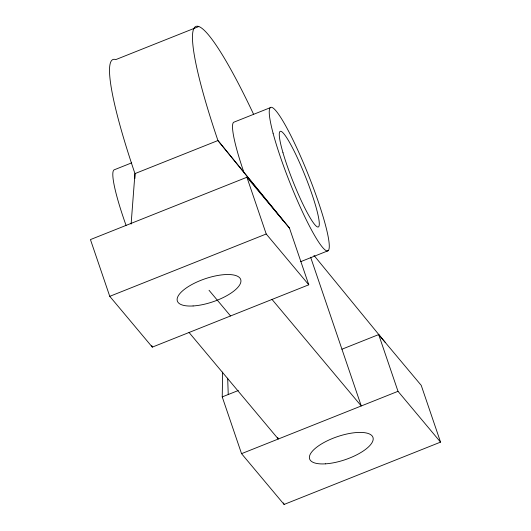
<?xml version="1.0" encoding="UTF-8"?>
<svg xmlns="http://www.w3.org/2000/svg" width="531" height="531" viewBox="0 0 531 531"><rect width="100%" height="100%" fill="white"/><g stroke="black" fill="none" stroke-linecap="round" stroke-linejoin="round"><path stroke-width="0.8" d="M134.881 178.569L134.967 173.604A180.148 23.357 68.3 0 1 115.791 59.605L198.76 26.55M341.944 349.219L378.689 334.576L421.236 385.373L440.551 442.117L284.092 504.45L241.545 453.66L222.23 396.909L222.648 372.065M131.111 224.049L134.967 173.604L217.936 140.542L289.455 228.045L308.77 284.795L152.311 347.128L109.764 296.338L90.449 239.587L246.908 177.254L289.455 228.045M131.715 162.844L114.105 169.86A77.207 10.009 68.3 0 0 126.053 225.376M270.379 107.647L233.633 122.289A77.207 10.009 68.3 0 0 244.081 172.88M109.764 296.338L266.223 233.998L308.77 284.795M300.659 261.67L328.218 250.692M222.23 396.909L238.306 390.511M241.545 453.66L398.004 391.32L440.551 442.117M272.025 299.431L361.259 405.963L310.622 257.21M209.028 290.278L230.54 315.958M189.056 332.486L278.29 439.018L277.759 437.464M313.96 255.378L385.061 342.19M283.083 220.438L217.936 140.542A180.148 23.357 68.3 0 1 195.189 26.835A180.148 23.357 68.3 0 1 253.639 114.391M378.689 334.576L398.004 391.32M246.908 177.254L266.223 233.998M283.561 502.897L284.092 504.45M151.78 345.575L152.311 347.128M227.673 378.158L228.25 394.639M273.08 133.228A77.207 10.009 68.3 0 0 325.125 249.948A77.207 10.009 68.3 0 0 299.696 154.342A77.207 10.009 68.3 0 0 273.08 133.228M282.983 152.722A51.474 6.677 68.3 0 0 317.525 226.956A51.474 6.677 68.3 0 0 297.387 157.833A51.474 6.677 68.3 0 0 282.983 152.722M193.098 305.956A33.453 12.153 -18.8 0 0 240.941 280.979A33.453 12.153 -18.8 0 0 193.052 283.899A33.453 12.153 -18.8 0 0 193.098 305.956M325.357 463.848A33.453 12.153 -18.8 0 0 373.2 438.872A33.453 12.153 -18.8 0 0 325.311 441.792A33.453 12.153 -18.8 0 0 325.357 463.848"/></g></svg>
